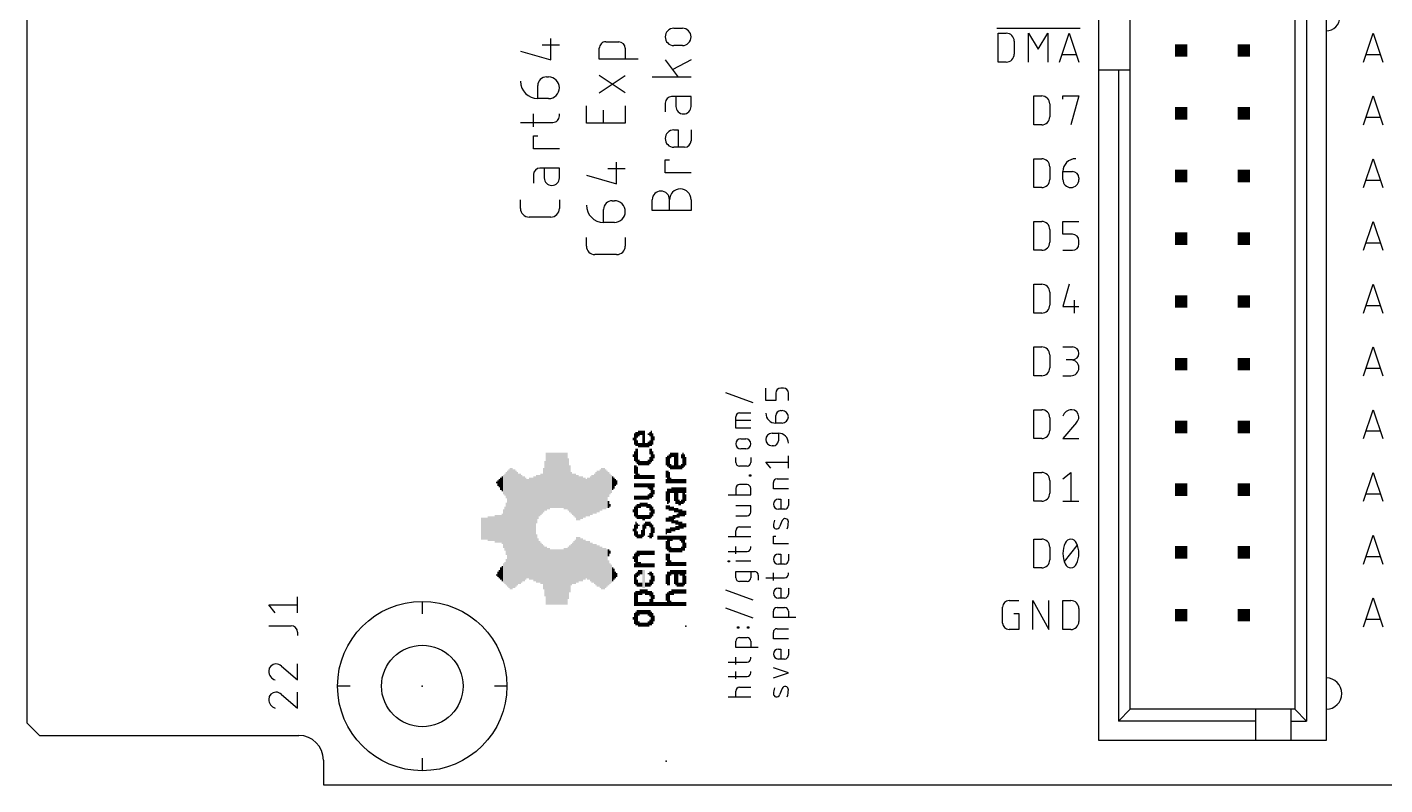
# Model space of a CAD drawing. Extents: x 0 to 97.8, y 0 to 94.6.
# Drawn here: x 0 to 55, y 0 to 30.7 of the extents above; entities that cross this region are included whole.
import ezdxf

# ---------------------------------------------------------------- set-up
doc = ezdxf.new("R2010")
doc.units = 0
for name, color, linetype in [('20', 30, 'CONTINUOUS'), ('21', 253, 'CONTINUOUS'), ('23', 7, 'CONTINUOUS'), ('25', 253, 'CONTINUOUS')]:
    doc.layers.add(name, color=color, linetype=linetype)

# ---------------------------------------------------------------- blocks, each defined once
blk = doc.blocks.new('RECT')
blk.add_solid([(-0.5, -0.5), (0.5, -0.5), (-0.5, 0.5), (0.5, 0.5)])

msp = doc.modelspace()

# ---------------------------------------------------------------- linework, layer by layer
at = {"layer": '20'}
for p, q in [((0, 2.5), (0, 59.5)), ((0, 2.5), (0.5, 2)), ((0.5, 2), (11, 2)), ((12, 1), (12, 0)), ((12, 0), (83, 0))]:
    msp.add_line(p, q, dxfattribs=at)
msp.add_circle((16, 4), 1.651, dxfattribs=at)
msp.add_arc((11, 1), 1, 0, 90, dxfattribs=at)
at = {"layer": '21'}
for p, q in [((52.6038, 60.21), (52.6038, 1.79)), ((51.81, 59.4163), (51.81, 2.5837)), ((51.3338, 58.94), (51.3338, 3.06)), ((43.3962, 28.9362), (43.3962, 33.0638)), ((44.6662, 28.9362), (44.6662, 33.0638)), ((26.186, 30.6322), (26.5359, 30.6322)), ((39.2717, 30.6324), (42.64, 30.6324)), ((39.3225, 29.2608), (39.3225, 30.4292)), ((39.3225, 30.4292), (39.647, 30.4292)), ((40.553, 29.2608), (40.553, 30.4292)), ((40.553, 30.4292), (40.9424, 29.7801)), ((40.9424, 29.7801), (41.3319, 30.4292)), ((41.3319, 30.4292), (41.3319, 29.2608)), ((41.8103, 29.2608), (42.1997, 30.4292)), ((42.1997, 30.4292), (42.5892, 29.2608)), ((54.1208, 29.2608), (54.5103, 30.4292)), ((54.5103, 30.4292), (54.8997, 29.2608)), ((19.9771, 29.6971), (21.2019, 29.3472)), ((20.852, 29.9596), (21.5519, 29.9596)), ((21.2019, 29.3472), (21.2019, 30.2221)), ((23.169, 29.3816), (23.169, 29.8191)), ((23.4315, 30.0816), (23.9564, 30.0816)), ((24.2189, 29.8191), (24.2189, 29.3816)), ((26.5359, 29.9323), (26.186, 29.9323)), ((39.9716, 30.1046), (39.9716, 29.5854)), ((24.7438, 29.3816), (23.169, 29.3816)), ((25.836, 29.3499), (26.361, 28.65)), ((26.8859, 29.3499), (26.1422, 28.9562)), ((39.647, 29.2608), (39.3225, 29.2608)), ((42.4918, 29.5529), (41.9076, 29.5529)), ((54.8024, 29.5529), (54.2182, 29.5529)), ((21.027, 28.6589), (21.1145, 28.6589)), ((24.2189, 28.0181), (23.169, 28.718)), ((23.169, 28.0181), (24.2189, 28.718)), ((26.8859, 28.65), (25.3111, 28.65)), ((43.3962, 1.79), (43.3962, 28.9362)), ((44.19, 28.9362), (43.3962, 28.9362)), ((44.6662, 28.9362), (44.19, 28.9362)), ((44.19, 28.9362), (44.19, 2.5837)), ((44.6662, 3.06), (44.6662, 28.9362)), ((20.677, 27.784), (20.677, 28.309)), ((21.1145, 27.784), (20.677, 27.784)), ((25.836, 27.5994), (25.836, 27.2494)), ((26.8859, 27.8619), (26.0985, 27.8619)), ((26.2735, 27.8619), (26.2735, 27.4682)), ((26.8859, 27.4682), (26.8859, 27.8619)), ((40.759, 26.7208), (40.759, 27.8892)), ((40.759, 27.8892), (41.0835, 27.8892)), ((41.4081, 27.5646), (41.4081, 27.0454)), ((41.9401, 27.7594), (41.9401, 27.8892)), ((41.9401, 27.8892), (42.5892, 27.8892)), ((42.5892, 27.8892), (42.2646, 26.7208)), ((54.1208, 26.7208), (54.5103, 27.8892)), ((54.5103, 27.8892), (54.8997, 26.7208)), ((20.502, 26.6424), (20.502, 27.1674)), ((21.5519, 27.0799), (21.5519, 27.1674)), ((22.6441, 26.7879), (22.6441, 27.4878)), ((23.344, 26.7879), (23.344, 27.3129)), ((24.2189, 27.4878), (24.2189, 26.7879)), ((54.8024, 27.0129), (54.2182, 27.0129)), ((19.9771, 26.8174), (21.2894, 26.8174)), ((24.2189, 26.7879), (22.6441, 26.7879)), ((26.186, 26.516), (26.361, 26.516)), ((26.361, 26.516), (26.361, 25.8161)), ((26.8859, 26.516), (26.8859, 26.0785)), ((41.0835, 26.7208), (40.759, 26.7208)), ((20.502, 25.7455), (20.502, 26.2704)), ((20.502, 26.2704), (20.677, 26.2704)), ((21.5519, 25.7455), (20.502, 25.7455)), ((25.836, 24.7842), (25.836, 25.3091)), ((25.836, 25.3091), (26.011, 25.3091)), ((26.6234, 25.8161), (26.186, 25.8161)), ((40.759, 24.1808), (40.759, 25.3492)), ((40.759, 25.3492), (41.0835, 25.3492)), ((54.1208, 24.1808), (54.5103, 25.3492)), ((54.5103, 25.3492), (54.8997, 24.1808)), ((21.5519, 24.9674), (20.7645, 24.9674)), ((20.9395, 24.9674), (20.9395, 24.5737)), ((21.5519, 24.5737), (21.5519, 24.9674)), ((23.519, 24.9479), (24.2189, 24.9479)), ((23.8689, 24.3355), (23.8689, 25.2103)), ((26.8859, 24.7842), (25.836, 24.7842)), ((41.4081, 25.0246), (41.4081, 24.5054)), ((41.9401, 24.8299), (42.3296, 24.8299)), ((41.9401, 24.5054), (41.9401, 24.8299)), ((20.502, 24.705), (20.502, 24.355)), ((22.6441, 24.6854), (23.8689, 24.3355)), ((42.5892, 24.5703), (42.5892, 24.5054)), ((54.8024, 24.4729), (54.2182, 24.4729)), ((19.9771, 23.3357), (19.9771, 23.6856)), ((21.5519, 23.6856), (21.5519, 23.3357)), ((23.694, 23.6472), (23.7815, 23.6472)), ((25.3111, 23.2529), (25.3111, 23.6904)), ((26.011, 23.2529), (26.011, 23.6904)), ((26.8859, 23.6904), (26.8859, 23.2529)), ((41.0835, 24.1808), (40.759, 24.1808)), ((23.344, 22.7723), (23.344, 23.2973)), ((26.8859, 23.2529), (25.3111, 23.2529)), ((21.2019, 22.9857), (20.3271, 22.9857)), ((23.7815, 22.7723), (23.344, 22.7723)), ((40.759, 21.6408), (40.759, 22.8092)), ((40.759, 22.8092), (41.0835, 22.8092)), ((41.9401, 22.2899), (41.9401, 22.8092)), ((41.9401, 22.8092), (42.5892, 22.8092)), ((54.1208, 21.6408), (54.5103, 22.8092)), ((54.5103, 22.8092), (54.8997, 21.6408)), ((22.6441, 21.8149), (22.6441, 22.1649)), ((24.2189, 22.1649), (24.2189, 21.8149)), ((41.4081, 22.4846), (41.4081, 21.9654)), ((42.3296, 22.2899), (41.9401, 22.2899)), ((42.5892, 21.9004), (42.5892, 22.0303)), ((23.8689, 21.465), (22.9941, 21.465)), ((41.0835, 21.6408), (40.759, 21.6408)), ((41.9401, 21.6408), (42.3296, 21.6408)), ((54.8024, 21.9329), (54.2182, 21.9329)), ((40.759, 19.1008), (40.759, 20.2692)), ((40.759, 20.2692), (41.0835, 20.2692)), ((41.4081, 19.9446), (41.4081, 19.4254)), ((42.1997, 20.2692), (41.9401, 19.3604)), ((54.1208, 19.1008), (54.5103, 20.2692)), ((54.5103, 20.2692), (54.8997, 19.1008)), ((41.9401, 19.3604), (42.5892, 19.3604)), ((42.3945, 19.6201), (42.3945, 19.1008)), ((54.8024, 19.3929), (54.2182, 19.3929)), ((41.0835, 19.1008), (40.759, 19.1008)), ((40.759, 16.5608), (40.759, 17.7292)), ((40.759, 17.7292), (41.0835, 17.7292)), ((41.9401, 17.7292), (42.3296, 17.7292)), ((54.1208, 16.5608), (54.5103, 17.7292)), ((54.5103, 17.7292), (54.8997, 16.5608)), ((41.4081, 17.4046), (41.4081, 16.8854)), ((42.3296, 17.2099), (42.0699, 17.2099)), ((41.0835, 16.5608), (40.759, 16.5608)), ((41.9401, 16.5608), (42.2646, 16.5608)), ((54.8024, 16.8529), (54.2182, 16.8529)), ((29.9117, 15.5575), (29.9117, 16.0655)), ((30.6229, 16.0655), (30.5213, 16.0655)), ((29.4037, 15.4609), (28.2861, 15.8673)), ((30.3181, 15.5575), (29.9117, 15.5575)), ((30.3181, 15.8623), (30.3181, 15.5575)), ((30.8261, 15.5575), (30.8261, 15.8623)), ((28.6925, 14.4449), (28.6925, 14.9021)), ((28.8449, 15.0545), (29.3021, 15.0545)), ((30.3181, 14.6431), (30.3181, 14.9479)), ((30.5213, 15.1511), (30.5721, 15.1511)), ((40.759, 14.0208), (40.759, 15.1892)), ((40.759, 15.1892), (41.0835, 15.1892)), ((41.4081, 14.8646), (41.4081, 14.3454)), ((54.1208, 14.0208), (54.5103, 15.1892)), ((54.5103, 15.1892), (54.8997, 14.0208)), ((29.3021, 14.7497), (28.6925, 14.7497)), ((29.3021, 14.4449), (28.6925, 14.4449)), ((30.5721, 14.6431), (30.3181, 14.6431)), ((42.4918, 14.6699), (41.9401, 14.0208)), ((54.8024, 14.3129), (54.2182, 14.3129)), ((28.8957, 14.0081), (29.0989, 14.0081)), ((30.1657, 14.2367), (30.4197, 14.2367)), ((30.4197, 14.2367), (30.4197, 13.9319)), ((41.0835, 14.0208), (40.759, 14.0208)), ((41.9401, 14.0208), (42.5892, 14.0208)), ((28.6925, 13.0542), (28.6925, 13.2574)), ((29.0989, 13.6017), (28.8957, 13.6017)), ((29.3021, 13.2574), (29.3021, 13.0542)), ((30.2165, 13.7287), (30.1657, 13.7287)), ((30.8261, 12.8143), (30.8261, 13.3223)), ((29.1497, 12.9018), (28.8449, 12.9018)), ((30.1149, 12.8143), (29.9117, 13.0683)), ((29.9117, 13.0683), (30.8261, 13.0683)), ((40.759, 11.4808), (40.759, 12.6492)), ((40.759, 12.6492), (41.0835, 12.6492)), ((41.9401, 12.3896), (42.2646, 12.6492)), ((42.2646, 12.6492), (42.2646, 11.4808)), ((54.1208, 11.4808), (54.5103, 12.6492)), ((54.5103, 12.6492), (54.8997, 11.4808)), ((29.1497, 12.1541), (28.8449, 12.1541)), ((29.2513, 12.4993), (29.2513, 12.5501)), ((29.2513, 12.5501), (29.3021, 12.5501)), ((29.3021, 12.4993), (29.2513, 12.4993)), ((29.3021, 12.5501), (29.3021, 12.4993)), ((30.2165, 11.9811), (30.2165, 12.2351)), ((30.3689, 12.3875), (30.8261, 12.3875)), ((41.4081, 12.3246), (41.4081, 11.8054)), ((28.3877, 11.7477), (29.3021, 11.7477)), ((28.6925, 12.0017), (28.6925, 11.7477)), ((29.3021, 11.7477), (29.3021, 12.0017)), ((30.8261, 11.9811), (30.2165, 11.9811)), ((30.4197, 11.5646), (30.5213, 11.5646)), ((30.5213, 11.5646), (30.5213, 11.1582)), ((30.8261, 11.5646), (30.8261, 11.3106)), ((54.8024, 11.7729), (54.2182, 11.7729)), ((29.3021, 11.2953), (28.6925, 11.2953)), ((29.3021, 11.0413), (29.3021, 11.2953)), ((30.6737, 11.1582), (30.4197, 11.1582)), ((41.0835, 11.4808), (40.759, 11.4808)), ((41.9401, 11.4808), (42.5892, 11.4808)), ((28.6925, 10.8889), (29.1497, 10.8889)), ((30.5721, 10.6959), (30.4705, 10.4419)), ((29.3021, 10.0355), (28.3877, 10.0355)), ((28.6925, 10.0355), (28.6925, 10.2895)), ((28.8449, 10.4419), (29.3021, 10.4419)), ((30.2165, 9.7621), (30.2165, 10.0669)), ((30.2165, 10.0669), (30.3181, 10.0669)), ((40.759, 8.782), (40.759, 9.9505)), ((40.759, 9.9505), (41.0835, 9.9505)), ((54.1208, 8.9408), (54.5103, 10.1092)), ((54.5103, 10.1092), (54.8997, 8.9408)), ((28.3877, 9.4481), (29.1497, 9.4481)), ((28.6925, 9.3465), (28.6925, 9.6513)), ((29.3021, 9.6005), (29.3021, 9.6513)), ((30.8261, 9.7621), (30.2165, 9.7621)), ((41.4081, 9.6259), (41.4081, 9.1066)), ((42.005, 9.0417), (42.5243, 9.6908)), ((28.3877, 9.0246), (28.3877, 9.0754)), ((28.3877, 9.0754), (28.4385, 9.0754)), ((28.4385, 9.0246), (28.3877, 9.0246)), ((28.4385, 9.0754), (28.4385, 9.0246)), ((29.3021, 9.05), (28.6925, 9.05)), ((30.4197, 9.3396), (30.5213, 9.3396)), ((30.6737, 8.9332), (30.4197, 8.9332)), ((30.5213, 9.3396), (30.5213, 8.9332)), ((30.8261, 9.3396), (30.8261, 9.0855)), ((54.8024, 9.2329), (54.2182, 9.2329)), ((28.6925, 8.3843), (28.6925, 8.6383)), ((28.6925, 8.6383), (29.4545, 8.6383)), ((29.3021, 8.6383), (29.3021, 8.3843)), ((29.6069, 8.4859), (29.6069, 8.2827)), ((29.9117, 8.3762), (30.6737, 8.3762)), ((30.2165, 8.2746), (30.2165, 8.5794)), ((30.8261, 8.5286), (30.8261, 8.5794)), ((41.0835, 8.782), (40.759, 8.782)), ((29.4037, 7.4752), (28.2861, 7.8816)), ((29.1497, 8.2319), (28.8449, 8.2319)), ((30.4197, 7.968), (30.5213, 7.968)), ((30.5213, 7.968), (30.5213, 7.5616)), ((30.8261, 7.968), (30.8261, 7.714)), ((16, 7.429), (16, 6.921)), ((29.4037, 6.7437), (28.2861, 7.1501)), ((30.3689, 7.1808), (30.6737, 7.1808)), ((30.6737, 7.5616), (30.4197, 7.5616)), ((39.5017, 6.5492), (39.5017, 7.1983)), ((39.7613, 7.458), (40.1508, 7.458)), ((40.7209, 6.2896), (40.7209, 7.458)), ((40.7209, 7.458), (41.37, 6.2896)), ((41.37, 6.2896), (41.37, 7.458)), ((41.9401, 6.2896), (41.9401, 7.458)), ((41.9401, 7.458), (42.2646, 7.458)), ((54.1208, 6.4008), (54.5103, 7.5692)), ((54.5103, 7.5692), (54.8997, 6.4008)), ((30.2165, 6.7744), (30.2165, 7.0284)), ((31.1309, 6.7744), (30.2165, 6.7744)), ((30.8261, 7.0284), (30.8261, 6.7744)), ((39.9561, 6.9387), (40.1508, 6.9387)), ((40.1508, 6.9387), (40.1508, 6.2896)), ((42.5892, 7.1334), (42.5892, 6.6141)), ((54.8024, 6.6929), (54.2182, 6.6929)), ((28.7687, 6.3424), (28.7687, 6.3932)), ((28.7687, 6.3932), (28.8195, 6.3932)), ((28.8195, 6.3424), (28.7687, 6.3424)), ((28.8195, 6.3932), (28.8195, 6.3424)), ((29.1751, 6.3424), (29.1751, 6.3932)), ((29.1751, 6.3932), (29.2259, 6.3932)), ((29.2259, 6.3424), (29.1751, 6.3424)), ((29.2259, 6.3932), (29.2259, 6.3424)), ((30.2165, 5.9156), (30.2165, 6.1696)), ((30.3689, 6.322), (30.8261, 6.322)), ((40.1508, 6.2896), (39.7613, 6.2896)), ((42.2646, 6.2896), (41.9401, 6.2896)), ((28.6925, 5.5603), (28.6925, 5.8143)), ((29.6069, 5.5603), (28.6925, 5.5603)), ((28.8449, 5.9667), (29.1497, 5.9667)), ((29.3021, 5.8143), (29.3021, 5.5603)), ((30.8261, 5.9156), (30.2165, 5.9156)), ((30.4197, 5.4991), (30.5213, 5.4991)), ((30.5213, 5.4991), (30.5213, 5.0927)), ((30.8261, 5.4991), (30.8261, 5.2451)), ((28.3877, 4.9675), (29.1497, 4.9675)), ((28.6925, 4.8659), (28.6925, 5.1707)), ((29.3021, 5.1199), (29.3021, 5.1707)), ((30.6737, 5.0927), (30.4197, 5.0927)), ((10.3001, 4.7987), (10.9492, 4.2469)), ((10.9492, 4.2469), (10.9492, 4.8961)), ((28.6925, 4.2868), (28.6925, 4.5916)), ((29.3021, 4.5408), (29.3021, 4.5916)), ((30.8261, 4.5339), (30.2165, 4.7371)), ((30.2165, 4.3307), (30.8261, 4.5339)), ((13.079, 4), (12.571, 4)), ((19.429, 4), (18.921, 4)), ((28.3877, 4.3884), (29.1497, 4.3884)), ((28.8449, 3.9497), (29.3021, 3.9497)), ((30.5721, 3.8989), (30.4705, 3.6449)), ((10.3001, 3.6557), (10.9492, 3.1039)), ((10.9492, 3.1039), (10.9492, 3.7531)), ((29.3021, 3.5433), (28.3877, 3.5433)), ((28.6925, 3.5433), (28.6925, 3.7973)), ((44.6662, 3.06), (44.19, 2.5837)), ((49.7463, 3.06), (44.6662, 3.06)), ((51.175, 3.06), (49.7463, 3.06)), ((49.7463, 3.06), (49.7463, 2.5837)), ((51.3338, 3.06), (51.175, 3.06)), ((51.175, 3.06), (51.175, 2.5837)), ((51.3338, 3.06), (51.81, 2.5837)), ((49.7463, 2.5837), (44.19, 2.5837)), ((49.7463, 2.5837), (49.7463, 1.79)), ((51.175, 2.5837), (51.175, 1.79)), ((51.175, 2.5837), (51.81, 2.5837)), ((49.7463, 1.79), (43.3962, 1.79)), ((51.175, 1.79), (49.7463, 1.79)), ((52.6038, 1.79), (51.175, 1.79)), ((16, 1.079), (16, 0.571))]:
    msp.add_line(p, q, dxfattribs=at)
msp.add_circle((16, 4), 3.429, dxfattribs=at)
for centre, radius, start, end in [((52.6038, 31.0794), 0.5556, 270, 90), ((26.186, 30.2822), 0.35, 90, 270), ((26.5359, 30.2822), 0.35, 270, 90), ((39.647, 30.1046), 0.3246, 0, 90), ((23.4315, 29.8191), 0.2625, 89.9993, 180), ((23.9564, 29.8191), 0.2625, 0, 90), ((39.647, 29.5854), 0.3246, 269.9994, 0), ((21.027, 28.309), 0.35, 90, 180), ((21.1145, 28.2215), 0.4374, 270, 90), ((20.677, 28.484), 0.6999, 180.0003, 270), ((26.0985, 27.5994), 0.2625, 90, 179.9993), ((41.0835, 27.5646), 0.3246, 0, 90), ((21.2894, 27.0799), 0.2625, 270, 0.0007), ((26.5797, 27.4682), 0.3062, 180, 0), ((41.0836, 27.0454), 0.3246, 269.9994, 0), ((26.186, 26.166), 0.35, 90, 270), ((26.6234, 26.0785), 0.2625, 270.0007, 0), ((41.0835, 25.0246), 0.3246, 0, 90), ((42.4594, 24.8299), 0.5193, 90.0003, 180), ((20.7645, 24.705), 0.2625, 90, 179.9993), ((42.3296, 24.5703), 0.2596, 0, 90), ((21.2457, 24.5737), 0.3062, 180, 0), ((41.0836, 24.5054), 0.3246, 269.9994, 0), ((42.2646, 24.5054), 0.3246, 180, 0), ((23.694, 23.2973), 0.35, 90, 180), ((23.7815, 23.2098), 0.4374, 270, 90), ((25.6611, 23.6904), 0.35, 0, 180), ((26.4485, 23.6904), 0.4374, 0, 180), ((20.3271, 23.3357), 0.35, 180.0005, 270), ((21.2019, 23.3357), 0.35, 270.0005, 360), ((23.344, 23.4722), 0.6999, 180.0003, 270), ((41.0835, 22.4846), 0.3246, 0, 90), ((42.3296, 22.0303), 0.2596, 0, 90), ((22.9941, 21.8149), 0.35, 180.0005, 270), ((23.8689, 21.8149), 0.35, 270.0005, 360), ((41.0836, 21.9654), 0.3246, 269.9994, 0), ((42.3296, 21.9004), 0.2596, 270, 0), ((41.0835, 19.9446), 0.3246, 0, 90), ((41.0836, 19.4254), 0.3246, 269.9994, 0), ((41.0835, 17.4046), 0.3246, 0, 90), ((42.3296, 17.4696), 0.2596, 270, 90), ((42.2646, 16.8854), 0.3246, 270, 90), ((41.0836, 16.8854), 0.3246, 269.9994, 0), ((30.5213, 15.8623), 0.2032, 90, 180), ((30.6229, 15.8623), 0.2032, 0, 90), ((28.8449, 14.9021), 0.1524, 90, 180), ((30.3181, 15.0495), 0.4064, 180, 270), ((30.5213, 14.9479), 0.2032, 90, 180), ((30.5721, 14.8971), 0.254, 270, 90), ((41.0835, 14.8646), 0.3246, 0, 90), ((42.2971, 14.8139), 0.3753, 90.0001, 162.0549), ((42.2971, 14.8971), 0.2921, 0, 90), ((42.2754, 14.8971), 0.3138, 313.604, 359.9996), ((41.0836, 14.3454), 0.3246, 269.9994, 0), ((28.8957, 13.8049), 0.2032, 90, 270), ((29.0989, 13.8049), 0.2032, 270, 90), ((30.1657, 13.9827), 0.254, 90, 270), ((30.2165, 13.9319), 0.2032, 270, 0), ((30.4197, 13.8303), 0.4064, 0, 90), ((28.8449, 13.0542), 0.1524, 180, 270), ((29.1497, 13.0542), 0.1524, 270, 0), ((41.0835, 12.3246), 0.3246, 0, 90), ((28.8449, 12.0017), 0.1524, 90, 180), ((29.1497, 12.0017), 0.1524, 0, 90), ((30.3689, 12.2351), 0.1524, 90, 180), ((30.4197, 11.3614), 0.2032, 90, 270), ((41.0836, 11.8054), 0.3246, 269.9994, 0), ((29.1497, 11.0413), 0.1524, 270, 0), ((30.6737, 11.3106), 0.1524, 270, 0), ((30.7933, 10.4845), 0.5769, 155.7608, 179.1816), ((30.3482, 10.4908), 0.1317, 179.1816, 338.1985), ((30.6944, 10.647), 0.1317, 359.1816, 158.1985), ((29.9647, 10.6574), 0.8615, 340.2087, 359.1816), ((28.8449, 10.2895), 0.1524, 90, 180), ((41.0835, 9.6259), 0.3246, 0, 90), ((42.2646, 9.7103), 0.2402, 90, 161.0751), ((42.2646, 9.7103), 0.2402, 18.9248, 90.0002), ((29.1497, 9.6005), 0.1524, 270, 0), ((42.9029, 9.3663), 0.9628, 154.0109, 180.0001), ((42.903, 9.3663), 0.9629, 180, 205.9888), ((41.6263, 9.3663), 0.9629, 334.0112, 360), ((41.6264, 9.3663), 0.9629, 359.9999, 25.9891), ((30.4197, 9.1364), 0.2032, 90, 270), ((30.6737, 9.0855), 0.1524, 270, 0), ((41.0836, 9.1066), 0.3246, 269.9994, 0), ((42.2646, 9.0222), 0.2402, 198.9254, 269.9998), ((42.2646, 9.0222), 0.2402, 270, 341.0747), ((28.8449, 8.3843), 0.1524, 180, 270), ((29.1497, 8.3843), 0.1524, 270, 0), ((29.4545, 8.4859), 0.1524, 0, 90), ((30.6737, 8.5286), 0.1524, 270, 0), ((30.4197, 7.7648), 0.2032, 90, 270), ((30.6737, 7.714), 0.1524, 270, 0), ((30.3689, 7.0284), 0.1524, 90, 180), ((30.6737, 7.0284), 0.1524, 0, 90), ((39.7613, 7.1983), 0.2596, 90.0007, 180), ((42.2646, 7.1334), 0.3246, 0, 90), ((42.2646, 6.6141), 0.3246, 269.9994, 0), ((30.3689, 6.1696), 0.1524, 90, 180), ((39.7613, 6.5492), 0.2596, 180, 270), ((28.8449, 5.8143), 0.1524, 90, 180), ((29.1497, 5.8143), 0.1524, 0, 90), ((30.4197, 5.2959), 0.2032, 90, 270), ((29.1497, 5.1199), 0.1524, 270, 0), ((30.6737, 5.2451), 0.1524, 270, 0), ((10.0729, 4.604), 0.2921, 90, 180), ((10.1561, 4.604), 0.3753, 180.0001, 252.0554), ((10.0729, 4.5823), 0.3137, 43.6034, 90.0002), ((29.1497, 4.5408), 0.1524, 270, 0), ((28.8449, 3.7973), 0.1524, 90, 180), ((30.7933, 3.6875), 0.5769, 155.7608, 179.1816), ((30.6944, 3.85), 0.1317, 359.1816, 158.1985), ((52.6038, 3.695), 0.635, 270, 90), ((10.0729, 3.461), 0.2921, 90, 180), ((10.1561, 3.461), 0.3753, 180.0001, 252.0554), ((10.0729, 3.4393), 0.3137, 43.6034, 90.0002), ((30.3482, 3.6938), 0.1317, 179.1816, 338.1985), ((29.9647, 3.8604), 0.8615, 340.2087, 359.1816)]:
    msp.add_arc(centre, radius, start, end, dxfattribs=at)
at = {"layer": '23'}
for p in [(26.67, 6.4294), (16, 4), (25.8763, 0.9525)]:
    msp.add_point(p, dxfattribs=at)
at = {"layer": '25'}
for p, q in [((10.0404, 6.9676), (9.7808, 7.2922)), ((9.7808, 7.2922), (10.9492, 7.2922)), ((10.9492, 6.9676), (10.9492, 7.6167)), ((9.7808, 6.4403), (10.6896, 6.4403)), ((10.9492, 6.1806), (10.9492, 6.0508))]:
    msp.add_line(p, q, dxfattribs=at)
msp.add_arc((10.6896, 6.1806), 0.2596, 0, 90, dxfattribs=at)

# ---------------------------------------------------------------- block references
at = {"layer": '21'}
for p, xscale, yscale, rotation in [((46.73, 29.73), 0.508, 0.508, 270), ((49.27, 29.73), 0.508, 0.508, 270), ((46.73, 27.19), 0.508, 0.508, 270), ((49.27, 27.19), 0.508, 0.508, 270), ((46.73, 24.65), 0.508, 0.508, 270), ((49.27, 24.65), 0.508, 0.508, 270), ((46.73, 22.11), 0.508, 0.508, 270), ((49.27, 22.11), 0.508, 0.508, 270), ((46.73, 19.57), 0.508, 0.508, 270), ((49.27, 19.57), 0.508, 0.508, 270), ((46.73, 17.03), 0.508, 0.508, 270), ((49.27, 17.03), 0.508, 0.508, 270), ((24.7701, 14.2246), 0.2235, 0.0559, 90), ((24.826, 14.2526), 0.1676, 0.0559, 90), ((24.8818, 14.2526), 0.1676, 0.0559, 90), ((24.9377, 14.0011), 0.6706, 0.0559, 90), ((24.9936, 14.0011), 0.6706, 0.0559, 90), ((25.273, 14.0291), 0.6147, 0.0559, 90), ((46.73, 14.49), 0.508, 0.508, 270), ((49.27, 14.49), 0.508, 0.508, 270), ((24.5466, 14.0011), 0.1118, 0.0559, 90), ((24.6024, 14.0011), 0.447, 0.0559, 90), ((24.6583, 14.0011), 0.5588, 0.0559, 90), ((24.7142, 14.1688), 0.2235, 0.0559, 90), ((24.7142, 13.8335), 0.2235, 0.0559, 90), ((24.7701, 13.7497), 0.1676, 0.0559, 90), ((24.826, 13.7497), 0.1676, 0.0559, 90), ((24.8818, 13.7497), 0.1676, 0.0559, 90), ((25.0495, 13.7497), 0.1676, 0.0559, 90), ((25.1054, 13.7497), 0.1676, 0.0559, 90), ((25.1612, 14.1967), 0.0559, 0.0559, 90), ((25.1612, 13.7776), 0.2235, 0.0559, 90), ((25.2171, 14.1967), 0.1676, 0.0559, 90), ((25.2171, 13.8335), 0.2235, 0.0559, 90), ((25.3289, 14.0011), 0.447, 0.0559, 90), ((25.3848, 14.0291), 0.1676, 0.0559, 90), ((21.0261, 12.2688), 2.347, 0.0559, 90), ((21.082, 12.2968), 2.2911, 0.0559, 90), ((21.1379, 12.2968), 2.2911, 0.0559, 90), ((21.1938, 12.3247), 2.2352, 0.0559, 90), ((21.2496, 12.3247), 2.2352, 0.0559, 90), ((21.3055, 12.3247), 2.2352, 0.0559, 90), ((21.3614, 12.3247), 2.2352, 0.0559, 90), ((21.4173, 12.3247), 2.2352, 0.0559, 90), ((21.4732, 12.3247), 2.2352, 0.0559, 90), ((21.529, 12.3247), 2.2352, 0.0559, 90), ((21.5849, 12.3247), 2.2352, 0.0559, 90), ((21.6408, 12.3247), 2.2352, 0.0559, 90), ((21.6967, 12.3247), 2.2352, 0.0559, 90), ((21.7526, 12.2968), 2.2911, 0.0559, 90), ((21.8084, 12.2968), 2.2911, 0.0559, 90), ((21.8643, 12.2968), 2.2911, 0.0559, 90), ((21.9202, 12.1571), 2.1234, 0.0559, 90), ((24.5466, 13.3306), 0.1118, 0.0559, 90), ((24.6024, 13.3026), 0.3912, 0.0559, 90), ((24.6583, 13.3306), 0.5588, 0.0559, 90), ((24.7142, 13.3026), 0.6147, 0.0559, 90), ((25.2171, 13.4982), 0.2235, 0.0559, 90), ((25.2171, 13.135), 0.2794, 0.0559, 90), ((25.273, 13.3306), 0.5588, 0.0559, 90), ((25.3289, 13.3026), 0.3912, 0.0559, 90), ((25.3848, 13.3026), 0.1676, 0.0559, 90), ((25.8877, 13.107), 0.3353, 0.0559, 90), ((25.9436, 13.107), 0.447, 0.0559, 90), ((25.9994, 13.107), 0.5588, 0.0559, 90), ((26.0553, 13.3306), 0.2235, 0.0559, 90), ((26.1112, 13.3585), 0.1676, 0.0559, 90), ((26.1671, 13.3585), 0.1676, 0.0559, 90), ((26.223, 13.107), 0.6706, 0.0559, 90), ((26.2788, 13.107), 0.6706, 0.0559, 90), ((26.3347, 13.107), 0.6706, 0.0559, 90), ((26.5024, 13.3026), 0.1676, 0.0559, 90), ((26.5582, 13.135), 0.6147, 0.0559, 90), ((26.6141, 13.135), 0.5029, 0.0559, 90), ((26.67, 13.107), 0.3353, 0.0559, 90), ((19.4056, 12.1291), 1.0617, 0.0559, 90), ((19.4615, 10.3689), 4.6939, 0.0559, 90), ((19.5174, 10.3689), 4.8057, 0.0559, 90), ((19.5732, 10.3689), 4.9174, 0.0559, 90), ((19.6291, 10.3689), 4.9174, 0.0559, 90), ((19.685, 10.3689), 4.8057, 0.0559, 90), ((19.7409, 10.3689), 4.8057, 0.0559, 90), ((19.7968, 10.3689), 4.6939, 0.0559, 90), ((19.8526, 10.3689), 4.5822, 0.0559, 90), ((20.9144, 11.9336), 1.7882, 0.0559, 90), ((20.9702, 12.1012), 2.0117, 0.0559, 90), ((21.9761, 11.9894), 1.8999, 0.0559, 90), ((22.032, 11.8218), 1.6764, 0.0559, 90), ((23.0378, 11.8218), 1.6764, 0.0559, 90), ((23.0937, 11.8777), 1.6764, 0.0559, 90), ((23.1496, 11.8777), 1.6764, 0.0559, 90), ((23.2054, 11.9336), 1.6764, 0.0559, 90), ((23.2613, 11.9615), 1.7323, 0.0559, 90), ((23.3172, 11.9894), 1.6764, 0.0559, 90), ((23.3731, 11.9894), 1.6764, 0.0559, 90), ((23.429, 11.9615), 1.6205, 0.0559, 90), ((23.4848, 11.9615), 1.5088, 0.0559, 90), ((23.5407, 12.1571), 1.0058, 0.0559, 90), ((24.6024, 12.7718), 0.3353, 0.0559, 90), ((24.6583, 12.66), 0.5588, 0.0559, 90), ((24.7142, 12.6321), 0.5029, 0.0559, 90), ((24.7701, 13.0512), 0.2235, 0.0559, 90), ((24.826, 13.0232), 0.1676, 0.0559, 90), ((24.8818, 13.0232), 0.1676, 0.0559, 90), ((24.9377, 13.0232), 0.1676, 0.0559, 90), ((24.9936, 13.0232), 0.1676, 0.0559, 90), ((25.0495, 13.0232), 0.1676, 0.0559, 90), ((25.1054, 13.0232), 0.1676, 0.0559, 90), ((25.1612, 13.0512), 0.2235, 0.0559, 90), ((25.8877, 12.5762), 0.2794, 0.0559, 90), ((25.9436, 12.4644), 0.5029, 0.0559, 90), ((25.9994, 12.4365), 0.447, 0.0559, 90), ((26.0553, 12.8835), 0.2235, 0.0559, 90), ((26.1112, 12.8556), 0.1676, 0.0559, 90), ((26.1671, 12.8556), 0.1676, 0.0559, 90), ((26.3906, 12.8556), 0.1676, 0.0559, 90), ((26.4465, 12.8556), 0.1676, 0.0559, 90), ((26.5024, 12.8835), 0.2235, 0.0559, 90), ((19.0144, 12.2409), 0.0559, 0.0559, 90), ((19.0703, 12.213), 0.2235, 0.0559, 90), ((19.1262, 12.213), 0.3353, 0.0559, 90), ((19.1821, 12.185), 0.5029, 0.0559, 90), ((19.238, 12.185), 0.6147, 0.0559, 90), ((19.2938, 12.1571), 0.7823, 0.0559, 90), ((19.3497, 12.1571), 0.8941, 0.0559, 90), ((19.9085, 10.3689), 4.4704, 0.0559, 90), ((19.9644, 10.3689), 4.4704, 0.0559, 90), ((20.0203, 10.3689), 4.3586, 0.0559, 90), ((20.0762, 10.3689), 4.2469, 0.0559, 90), ((20.132, 10.3689), 4.2469, 0.0559, 90), ((20.1879, 10.3689), 4.1351, 0.0559, 90), ((20.2438, 10.3689), 4.0234, 0.0559, 90), ((20.2997, 10.3689), 4.0234, 0.0559, 90), ((20.3556, 10.3689), 4.1351, 0.0559, 90), ((20.4114, 10.3689), 4.1351, 0.0559, 90), ((20.4673, 10.3689), 4.1351, 0.0559, 90), ((20.5232, 10.3689), 4.2469, 0.0559, 90), ((20.5791, 10.3689), 4.2469, 0.0559, 90), ((20.635, 11.5703), 1.9558, 0.0559, 90), ((20.6908, 11.6542), 1.7882, 0.0559, 90), ((20.7467, 11.71), 1.6764, 0.0559, 90), ((20.8026, 11.7659), 1.6764, 0.0559, 90), ((20.8585, 11.7939), 1.6205, 0.0559, 90), ((22.0878, 11.7659), 1.6764, 0.0559, 90), ((22.1437, 11.738), 1.7323, 0.0559, 90), ((22.1996, 11.71), 1.7882, 0.0559, 90), ((22.2555, 11.6262), 1.844, 0.0559, 90), ((22.3114, 11.6262), 1.844, 0.0559, 90), ((22.3672, 11.5983), 1.7882, 0.0559, 90), ((22.4231, 11.6262), 1.7323, 0.0559, 90), ((22.479, 11.6262), 1.7323, 0.0559, 90), ((22.5349, 11.6262), 1.6205, 0.0559, 90), ((22.5908, 11.6262), 1.6205, 0.0559, 90), ((22.6466, 11.6262), 1.5088, 0.0559, 90), ((22.7025, 11.6542), 1.5646, 0.0559, 90), ((22.7584, 11.6542), 1.5646, 0.0559, 90), ((22.8143, 11.71), 1.5646, 0.0559, 90), ((22.8702, 11.738), 1.6205, 0.0559, 90), ((22.926, 11.7659), 1.5646, 0.0559, 90), ((22.9819, 11.7939), 1.6205, 0.0559, 90), ((23.5966, 12.185), 0.8382, 0.0559, 90), ((23.6525, 12.185), 0.7264, 0.0559, 90), ((23.7084, 12.213), 0.5588, 0.0559, 90), ((23.7642, 12.213), 0.447, 0.0559, 90), ((23.8201, 12.2409), 0.2794, 0.0559, 90), ((23.876, 12.2409), 0.1676, 0.0559, 90), ((24.6024, 12.4644), 0.1676, 0.0559, 90), ((24.6024, 12.1291), 0.1676, 0.0559, 90), ((24.6583, 12.1291), 0.1676, 0.0559, 90), ((24.7142, 12.1291), 0.1676, 0.0559, 90), ((24.7701, 12.4924), 0.2235, 0.0559, 90), ((24.7701, 12.1291), 0.1676, 0.0559, 90), ((24.826, 12.4644), 0.1676, 0.0559, 90), ((24.826, 12.1291), 0.1676, 0.0559, 90), ((24.8818, 12.4644), 0.1676, 0.0559, 90), ((24.8818, 12.1291), 0.1676, 0.0559, 90), ((24.9377, 12.4644), 0.1676, 0.0559, 90), ((24.9377, 12.1291), 0.1676, 0.0559, 90), ((24.9936, 12.4644), 0.1676, 0.0559, 90), ((24.9936, 12.1291), 0.1676, 0.0559, 90), ((25.0495, 12.4644), 0.1676, 0.0559, 90), ((25.0495, 12.1291), 0.1676, 0.0559, 90), ((25.1054, 12.4644), 0.1676, 0.0559, 90), ((25.1054, 12.1291), 0.1676, 0.0559, 90), ((25.1612, 12.4644), 0.1676, 0.0559, 90), ((25.1612, 12.1012), 0.2235, 0.0559, 90), ((25.2171, 12.4644), 0.1676, 0.0559, 90), ((25.2171, 12.0733), 0.2794, 0.0559, 90), ((25.273, 12.4644), 0.1676, 0.0559, 90), ((25.273, 11.9056), 0.6147, 0.0559, 90), ((25.3289, 12.4644), 0.1676, 0.0559, 90), ((25.3289, 11.9336), 0.5588, 0.0559, 90), ((25.3848, 12.4644), 0.1676, 0.0559, 90), ((25.3848, 12.1291), 0.1676, 0.0559, 90), ((25.8877, 12.2968), 0.1676, 0.0559, 90), ((26.0553, 12.3247), 0.2235, 0.0559, 90), ((26.1112, 12.2968), 0.1676, 0.0559, 90), ((26.1671, 12.2968), 0.1676, 0.0559, 90), ((26.223, 12.2968), 0.1676, 0.0559, 90), ((26.2788, 12.2968), 0.1676, 0.0559, 90), ((26.3347, 12.2968), 0.1676, 0.0559, 90), ((26.3906, 12.2968), 0.1676, 0.0559, 90), ((26.4465, 12.2968), 0.1676, 0.0559, 90), ((26.5024, 12.2968), 0.1676, 0.0559, 90), ((26.5582, 12.2968), 0.1676, 0.0559, 90), ((26.6141, 12.2968), 0.1676, 0.0559, 90), ((26.67, 12.2968), 0.1676, 0.0559, 90), ((46.73, 11.95), 0.508, 0.508, 270), ((49.27, 11.95), 0.508, 0.508, 270), ((24.6024, 11.6262), 0.1676, 0.0559, 90), ((24.6583, 11.6262), 0.1676, 0.0559, 90), ((24.7142, 11.6262), 0.1676, 0.0559, 90), ((24.7701, 11.6262), 0.1676, 0.0559, 90), ((24.826, 11.6262), 0.1676, 0.0559, 90), ((24.8818, 11.6262), 0.1676, 0.0559, 90), ((24.9377, 11.6262), 0.1676, 0.0559, 90), ((24.9936, 11.6262), 0.1676, 0.0559, 90), ((25.0495, 11.6262), 0.1676, 0.0559, 90), ((25.1054, 11.6262), 0.1676, 0.0559, 90), ((25.1612, 11.6542), 0.2235, 0.0559, 90), ((25.2171, 11.71), 0.2235, 0.0559, 90), ((25.3848, 11.8497), 0.1676, 0.0559, 90), ((25.8877, 11.6821), 0.3912, 0.0559, 90), ((25.9436, 11.6821), 0.6147, 0.0559, 90), ((25.9994, 11.71), 0.5588, 0.0559, 90), ((26.0553, 11.9056), 0.1676, 0.0559, 90), ((26.1112, 11.9336), 0.2235, 0.0559, 90), ((26.1671, 11.9336), 0.2235, 0.0559, 90), ((26.223, 11.7659), 0.5588, 0.0559, 90), ((26.2788, 11.71), 0.6706, 0.0559, 90), ((26.3347, 11.71), 0.6706, 0.0559, 90), ((26.3906, 11.9336), 0.2235, 0.0559, 90), ((26.4465, 11.9336), 0.2235, 0.0559, 90), ((26.5024, 11.9336), 0.2235, 0.0559, 90), ((26.5582, 11.71), 0.6706, 0.0559, 90), ((26.6141, 11.738), 0.6147, 0.0559, 90), ((26.67, 11.9336), 0.2235, 0.0559, 90), ((26.67, 11.6262), 0.2794, 0.0559, 90), ((19.2938, 10.3689), 1.5646, 0.0559, 90), ((19.3497, 10.3689), 1.7882, 0.0559, 90), ((19.4056, 10.3689), 2.1234, 0.0559, 90), ((23.5407, 11.3468), 0.2794, 0.0559, 90), ((23.5966, 11.3189), 0.1118, 0.0559, 90), ((24.5466, 11.0954), 0.1118, 0.0559, 90), ((24.6024, 11.0674), 0.3912, 0.0559, 90), ((24.6583, 11.0674), 0.5029, 0.0559, 90), ((24.7142, 11.0674), 0.6147, 0.0559, 90), ((24.7701, 11.2909), 0.1676, 0.0559, 90), ((24.826, 11.3189), 0.2235, 0.0559, 90), ((24.8818, 11.3468), 0.1676, 0.0559, 90), ((24.9377, 11.3468), 0.1676, 0.0559, 90), ((24.9936, 11.3468), 0.1676, 0.0559, 90), ((25.0495, 11.3468), 0.1676, 0.0559, 90), ((25.1054, 11.3189), 0.2235, 0.0559, 90), ((25.1612, 11.2909), 0.1676, 0.0559, 90), ((25.2171, 11.2351), 0.2794, 0.0559, 90), ((25.2171, 10.8998), 0.2794, 0.0559, 90), ((25.273, 11.0674), 0.5029, 0.0559, 90), ((25.3289, 11.0674), 0.3912, 0.0559, 90), ((25.3848, 11.0674), 0.1676, 0.0559, 90), ((25.8877, 11.2351), 0.1676, 0.0559, 90), ((25.9436, 11.2351), 0.1676, 0.0559, 90), ((25.9994, 11.2071), 0.2235, 0.0559, 90), ((26.0553, 11.1792), 0.1676, 0.0559, 90), ((26.1112, 11.1792), 0.1676, 0.0559, 90), ((26.1671, 11.1792), 0.1676, 0.0559, 90), ((26.223, 11.1233), 0.1676, 0.0559, 90), ((26.2788, 11.1233), 0.1676, 0.0559, 90), ((26.3347, 11.1233), 0.1676, 0.0559, 90), ((26.3906, 11.4306), 0.2235, 0.0559, 90), ((26.3906, 10.9836), 0.3353, 0.0559, 90), ((26.4465, 11.4027), 0.1676, 0.0559, 90), ((26.4465, 11.0115), 0.2794, 0.0559, 90), ((26.5024, 11.4586), 0.1676, 0.0559, 90), ((26.5024, 11.0115), 0.2794, 0.0559, 90), ((26.5582, 10.9836), 0.2235, 0.0559, 90), ((26.6141, 10.9836), 0.2235, 0.0559, 90), ((26.67, 11.0115), 0.1676, 0.0559, 90), ((18.3998, 10.3689), 0.8941, 0.0559, 90), ((18.4556, 10.3689), 0.8941, 0.0559, 90), ((18.5115, 10.3689), 0.8941, 0.0559, 90), ((18.5674, 10.3689), 0.8941, 0.0559, 90), ((18.6233, 10.3689), 0.8941, 0.0559, 90), ((18.6792, 10.3689), 1.0058, 0.0559, 90), ((18.735, 10.3689), 1.0058, 0.0559, 90), ((18.7909, 10.3689), 1.0058, 0.0559, 90), ((18.8468, 10.3689), 1.0058, 0.0559, 90), ((18.9027, 10.3689), 1.0058, 0.0559, 90), ((18.9586, 10.3689), 1.1176, 0.0559, 90), ((19.0144, 10.3689), 1.1176, 0.0559, 90), ((19.0703, 10.3689), 1.1176, 0.0559, 90), ((19.1262, 10.3689), 1.1176, 0.0559, 90), ((19.1821, 10.3689), 1.1176, 0.0559, 90), ((19.238, 10.3689), 1.2294, 0.0559, 90), ((24.6024, 10.313), 0.447, 0.0559, 90), ((24.6583, 10.341), 0.6147, 0.0559, 90), ((24.7142, 10.4807), 0.2235, 0.0559, 90), ((24.7701, 10.8439), 0.1676, 0.0559, 90), ((24.7701, 10.5086), 0.0559, 0.0559, 90), ((24.826, 10.8439), 0.1676, 0.0559, 90), ((24.8818, 10.8439), 0.1676, 0.0559, 90), ((24.9377, 10.816), 0.2235, 0.0559, 90), ((24.9377, 10.2851), 0.5029, 0.0559, 90), ((24.9936, 10.816), 0.2235, 0.0559, 90), ((24.9936, 10.341), 0.5029, 0.0559, 90), ((25.0495, 10.8439), 0.1676, 0.0559, 90), ((25.0495, 10.5086), 0.2794, 0.0559, 90), ((25.1054, 10.8439), 0.1676, 0.0559, 90), ((25.1054, 10.5645), 0.1676, 0.0559, 90), ((25.1612, 10.8439), 0.1676, 0.0559, 90), ((25.1612, 10.5645), 0.1676, 0.0559, 90), ((25.2171, 10.5366), 0.2235, 0.0559, 90), ((25.273, 10.2851), 0.6147, 0.0559, 90), ((25.3289, 10.2851), 0.5029, 0.0559, 90), ((25.8877, 10.7321), 0.1676, 0.0559, 90), ((25.9436, 10.7321), 0.1676, 0.0559, 90), ((25.9994, 10.7601), 0.2235, 0.0559, 90), ((26.0553, 10.7601), 0.2235, 0.0559, 90), ((26.1112, 10.7321), 0.2794, 0.0559, 90), ((26.1671, 10.7601), 0.3353, 0.0559, 90), ((26.223, 10.8439), 0.1676, 0.0559, 90), ((26.223, 10.6483), 0.1118, 0.0559, 90), ((26.2788, 10.8718), 0.1118, 0.0559, 90), ((26.2788, 10.6204), 0.1676, 0.0559, 90), ((26.2788, 10.3969), 0.1676, 0.0559, 90), ((26.3347, 10.8998), 0.1676, 0.0559, 90), ((26.3347, 10.6204), 0.1676, 0.0559, 90), ((26.3347, 10.3969), 0.1676, 0.0559, 90), ((26.3906, 10.4807), 0.3353, 0.0559, 90), ((26.4465, 10.5086), 0.2794, 0.0559, 90), ((26.5024, 10.5086), 0.2794, 0.0559, 90), ((26.5582, 10.4807), 0.2235, 0.0559, 90), ((26.6141, 10.5086), 0.1676, 0.0559, 90), ((26.67, 10.5086), 0.1676, 0.0559, 90), ((20.635, 9.1675), 1.9558, 0.0559, 90), ((20.6908, 9.0837), 1.7882, 0.0559, 90), ((22.1996, 9.0278), 1.7882, 0.0559, 90), ((22.2555, 9.1116), 1.844, 0.0559, 90), ((22.3114, 9.1116), 1.844, 0.0559, 90), ((22.3672, 9.1396), 1.7882, 0.0559, 90), ((22.4231, 9.1116), 1.7323, 0.0559, 90), ((22.479, 9.1116), 1.7323, 0.0559, 90), ((22.5349, 9.1116), 1.6205, 0.0559, 90), ((22.5908, 9.1116), 1.6205, 0.0559, 90), ((24.5466, 10.313), 0.1118, 0.0559, 90), ((24.7142, 10.1175), 0.2794, 0.0559, 90), ((24.7701, 10.0616), 0.1676, 0.0559, 90), ((24.826, 10.0616), 0.1676, 0.0559, 90), ((24.8818, 10.1454), 0.3353, 0.0559, 90), ((25.1612, 10.0616), 0.0559, 0.0559, 90), ((25.2171, 10.0895), 0.2235, 0.0559, 90), ((25.3848, 10.313), 0.2235, 0.0559, 90), ((25.5524, 10.0057), 0.1676, 0.0559, 90), ((25.6083, 10.0057), 0.1676, 0.0559, 90), ((25.6642, 10.0057), 0.1676, 0.0559, 90), ((25.72, 10.0057), 0.1676, 0.0559, 90), ((25.7759, 10.0057), 0.1676, 0.0559, 90), ((25.8318, 10.0057), 0.1676, 0.0559, 90), ((25.8877, 10.2572), 0.2235, 0.0559, 90), ((25.8877, 10.0057), 0.1676, 0.0559, 90), ((25.9436, 10.2851), 0.1676, 0.0559, 90), ((25.9436, 9.7822), 0.6147, 0.0559, 90), ((25.9994, 10.2851), 0.1676, 0.0559, 90), ((25.9994, 9.7542), 0.6706, 0.0559, 90), ((26.0553, 10.313), 0.2235, 0.0559, 90), ((26.0553, 9.9778), 0.2235, 0.0559, 90), ((26.1112, 10.341), 0.1676, 0.0559, 90), ((26.1112, 9.9778), 0.2235, 0.0559, 90), ((26.1671, 10.341), 0.1676, 0.0559, 90), ((26.1671, 10.0057), 0.1676, 0.0559, 90), ((26.223, 10.341), 0.1676, 0.0559, 90), ((26.223, 10.0057), 0.1676, 0.0559, 90), ((26.2788, 10.0057), 0.1676, 0.0559, 90), ((26.3347, 10.0057), 0.1676, 0.0559, 90), ((26.3906, 10.0057), 0.1676, 0.0559, 90), ((26.4465, 9.9778), 0.2235, 0.0559, 90), ((26.5024, 9.9498), 0.2794, 0.0559, 90), ((26.5582, 9.7822), 0.6147, 0.0559, 90), ((26.6141, 9.7822), 0.6147, 0.0559, 90), ((26.67, 10.0057), 0.1676, 0.0559, 90), ((20.7467, 9.0278), 1.6764, 0.0559, 90), ((20.8026, 8.9719), 1.6764, 0.0559, 90), ((20.8585, 8.944), 1.6205, 0.0559, 90), ((20.9144, 8.8043), 1.7882, 0.0559, 90), ((20.9702, 8.6366), 2.0117, 0.0559, 90), ((21.0261, 8.469), 2.347, 0.0559, 90), ((21.082, 8.4411), 2.2911, 0.0559, 90), ((21.1379, 8.4411), 2.2911, 0.0559, 90), ((21.1938, 8.4131), 2.2352, 0.0559, 90), ((21.2496, 8.4131), 2.2352, 0.0559, 90), ((21.3055, 8.4131), 2.2352, 0.0559, 90), ((21.3614, 8.4131), 2.2352, 0.0559, 90), ((21.4173, 8.4131), 2.2352, 0.0559, 90), ((21.4732, 8.4131), 2.2352, 0.0559, 90), ((21.529, 8.4131), 2.2352, 0.0559, 90), ((21.5849, 8.4131), 2.2352, 0.0559, 90), ((21.6408, 8.4131), 2.2352, 0.0559, 90), ((21.6967, 8.4131), 2.2352, 0.0559, 90), ((21.7526, 8.4411), 2.2911, 0.0559, 90), ((21.8084, 8.4411), 2.2911, 0.0559, 90), ((21.8643, 8.4411), 2.2911, 0.0559, 90), ((21.9202, 8.5808), 2.1234, 0.0559, 90), ((21.9761, 8.7484), 1.8999, 0.0559, 90), ((22.032, 8.916), 1.6764, 0.0559, 90), ((22.0878, 8.9719), 1.6764, 0.0559, 90), ((22.1437, 8.9999), 1.7323, 0.0559, 90), ((22.6466, 9.1116), 1.5088, 0.0559, 90), ((22.7025, 9.0837), 1.5646, 0.0559, 90), ((22.7584, 9.0837), 1.5646, 0.0559, 90), ((22.8143, 9.0278), 1.5646, 0.0559, 90), ((22.8702, 8.9999), 1.6205, 0.0559, 90), ((22.926, 8.9719), 1.5646, 0.0559, 90), ((22.9819, 8.944), 1.6205, 0.0559, 90), ((23.0378, 8.916), 1.6764, 0.0559, 90), ((23.0937, 8.8602), 1.6764, 0.0559, 90), ((23.1496, 8.8602), 1.6764, 0.0559, 90), ((23.2054, 8.8043), 1.6764, 0.0559, 90), ((23.2613, 8.7763), 1.7323, 0.0559, 90), ((23.3172, 8.7484), 1.6764, 0.0559, 90), ((23.3731, 8.7484), 1.6764, 0.0559, 90), ((23.429, 8.7763), 1.6205, 0.0559, 90), ((23.4848, 8.7763), 1.5088, 0.0559, 90), ((23.5407, 9.391), 0.2794, 0.0559, 90), ((23.5966, 9.419), 0.1118, 0.0559, 90), ((24.6024, 9.1954), 0.3353, 0.0559, 90), ((24.6583, 9.1116), 0.6147, 0.0559, 90), ((24.7142, 9.1396), 0.6706, 0.0559, 90), ((24.7701, 9.3631), 0.2235, 0.0559, 90), ((24.826, 9.391), 0.1676, 0.0559, 90), ((24.8818, 9.391), 0.1676, 0.0559, 90), ((24.9377, 9.391), 0.1676, 0.0559, 90), ((24.9936, 9.391), 0.1676, 0.0559, 90), ((25.0495, 9.391), 0.1676, 0.0559, 90), ((25.1054, 9.391), 0.1676, 0.0559, 90), ((25.1612, 9.391), 0.1676, 0.0559, 90), ((25.2171, 9.391), 0.1676, 0.0559, 90), ((25.273, 9.391), 0.1676, 0.0559, 90), ((25.3289, 9.391), 0.1676, 0.0559, 90), ((25.3848, 9.391), 0.1676, 0.0559, 90), ((25.8877, 9.6984), 0.3353, 0.0559, 90), ((25.8877, 9.2234), 0.2794, 0.0559, 90), ((25.9436, 9.1116), 0.5029, 0.0559, 90), ((25.9994, 9.1116), 0.5029, 0.0559, 90), ((26.0553, 9.5307), 0.2235, 0.0559, 90), ((26.1112, 9.5028), 0.1676, 0.0559, 90), ((26.1671, 9.5028), 0.1676, 0.0559, 90), ((26.223, 9.5028), 0.1676, 0.0559, 90), ((26.2788, 9.5028), 0.1676, 0.0559, 90), ((26.3347, 9.5028), 0.1676, 0.0559, 90), ((26.3906, 9.5028), 0.1676, 0.0559, 90), ((26.4465, 9.5028), 0.1676, 0.0559, 90), ((26.5024, 9.5307), 0.2235, 0.0559, 90), ((26.67, 9.6984), 0.2235, 0.0559, 90), ((46.73, 9.41), 0.508, 0.508, 270), ((49.27, 9.41), 0.508, 0.508, 270), ((19.1821, 8.5528), 0.5029, 0.0559, 90), ((19.238, 8.5528), 0.6147, 0.0559, 90), ((19.2938, 8.5808), 0.7823, 0.0559, 90), ((19.3497, 8.5808), 0.8941, 0.0559, 90), ((19.4056, 8.6087), 1.0617, 0.0559, 90), ((23.5407, 8.5808), 1.0058, 0.0559, 90), ((23.5966, 8.5528), 0.8382, 0.0559, 90), ((23.6525, 8.5528), 0.7264, 0.0559, 90), ((23.7084, 8.5249), 0.5588, 0.0559, 90), ((24.5466, 9.1954), 0.1118, 0.0559, 90), ((24.6024, 8.8881), 0.1676, 0.0559, 90), ((24.7701, 8.916), 0.2235, 0.0559, 90), ((24.826, 8.916), 0.2235, 0.0559, 90), ((24.8818, 8.8881), 0.1676, 0.0559, 90), ((24.9377, 8.8881), 0.1676, 0.0559, 90), ((24.9936, 8.8881), 0.1676, 0.0559, 90), ((25.0495, 8.8881), 0.1676, 0.0559, 90), ((25.1054, 8.8881), 0.1676, 0.0559, 90), ((25.1612, 8.8881), 0.1676, 0.0559, 90), ((25.2171, 8.8881), 0.1676, 0.0559, 90), ((25.273, 8.8881), 0.1676, 0.0559, 90), ((25.3289, 8.8881), 0.1676, 0.0559, 90), ((25.3848, 8.8881), 0.1676, 0.0559, 90), ((25.8877, 8.944), 0.1676, 0.0559, 90), ((26.0553, 8.9719), 0.2235, 0.0559, 90), ((26.1112, 8.944), 0.1676, 0.0559, 90), ((26.1671, 8.944), 0.1676, 0.0559, 90), ((26.223, 8.944), 0.1676, 0.0559, 90), ((26.2788, 8.944), 0.1676, 0.0559, 90), ((26.3347, 8.944), 0.1676, 0.0559, 90), ((26.3906, 8.944), 0.1676, 0.0559, 90), ((26.4465, 8.944), 0.1676, 0.0559, 90), ((26.5024, 8.944), 0.1676, 0.0559, 90), ((26.5582, 8.944), 0.1676, 0.0559, 90), ((26.6141, 8.944), 0.1676, 0.0559, 90), ((26.67, 8.944), 0.1676, 0.0559, 90), ((19.0144, 8.4969), 0.0559, 0.0559, 90), ((19.0703, 8.5249), 0.2235, 0.0559, 90), ((19.1262, 8.5249), 0.3353, 0.0559, 90), ((23.7642, 8.5249), 0.447, 0.0559, 90), ((23.8201, 8.4969), 0.2794, 0.0559, 90), ((23.876, 8.4969), 0.1676, 0.0559, 90), ((24.6024, 8.3293), 0.3912, 0.0559, 90), ((24.6583, 8.3293), 0.5029, 0.0559, 90), ((24.7142, 8.5249), 0.2235, 0.0559, 90), ((24.7142, 8.1617), 0.2794, 0.0559, 90), ((24.7701, 8.5808), 0.2235, 0.0559, 90), ((24.826, 8.6087), 0.1676, 0.0559, 90), ((24.8818, 8.6087), 0.1676, 0.0559, 90), ((24.9377, 8.3293), 0.7264, 0.0559, 90), ((24.9936, 8.3293), 0.7264, 0.0559, 90), ((25.1612, 8.5528), 0.0559, 0.0559, 90), ((25.2171, 8.5528), 0.1676, 0.0559, 90), ((25.2171, 8.1617), 0.2794, 0.0559, 90), ((25.273, 8.3572), 0.5588, 0.0559, 90), ((25.3289, 8.3572), 0.447, 0.0559, 90), ((25.3848, 8.3572), 0.2235, 0.0559, 90), ((25.8877, 8.3293), 0.3912, 0.0559, 90), ((25.9436, 8.3572), 0.5588, 0.0559, 90), ((25.9994, 8.3572), 0.5588, 0.0559, 90), ((26.0553, 8.5808), 0.2235, 0.0559, 90), ((26.1112, 8.6087), 0.1676, 0.0559, 90), ((26.1671, 8.6087), 0.1676, 0.0559, 90), ((26.223, 8.4131), 0.5588, 0.0559, 90), ((26.2788, 8.3852), 0.6147, 0.0559, 90), ((26.3347, 8.3572), 0.6706, 0.0559, 90), ((26.3906, 8.6087), 0.1676, 0.0559, 90), ((26.4465, 8.5808), 0.2235, 0.0559, 90), ((26.5024, 8.5808), 0.2235, 0.0559, 90), ((26.5582, 8.3572), 0.6706, 0.0559, 90), ((26.6141, 8.3852), 0.6147, 0.0559, 90), ((26.67, 8.6087), 0.1676, 0.0559, 90), ((26.67, 8.3014), 0.3353, 0.0559, 90), ((24.6024, 7.519), 0.5588, 0.0559, 90), ((24.6583, 7.547), 0.6147, 0.0559, 90), ((24.7142, 7.547), 0.6147, 0.0559, 90), ((24.7701, 8.1058), 0.1676, 0.0559, 90), ((24.7701, 7.7705), 0.1676, 0.0559, 90), ((24.826, 8.1058), 0.1676, 0.0559, 90), ((24.826, 7.7984), 0.2235, 0.0559, 90), ((24.8818, 8.1058), 0.1676, 0.0559, 90), ((24.8818, 7.7984), 0.2235, 0.0559, 90), ((24.9377, 7.8264), 0.1676, 0.0559, 90), ((24.9936, 7.8264), 0.1676, 0.0559, 90), ((25.0495, 8.1058), 0.1676, 0.0559, 90), ((25.0495, 7.7984), 0.2235, 0.0559, 90), ((25.1054, 8.1058), 0.1676, 0.0559, 90), ((25.1054, 7.7984), 0.2235, 0.0559, 90), ((25.1612, 8.1058), 0.1676, 0.0559, 90), ((25.1612, 7.7705), 0.1676, 0.0559, 90), ((25.2171, 7.7426), 0.2235, 0.0559, 90), ((25.273, 7.547), 0.6147, 0.0559, 90), ((25.3289, 7.519), 0.5588, 0.0559, 90), ((25.8877, 7.6029), 0.2794, 0.0559, 90), ((25.9436, 7.519), 0.5588, 0.0559, 90), ((25.9994, 7.547), 0.6147, 0.0559, 90), ((26.0553, 7.7705), 0.1676, 0.0559, 90), ((26.1112, 7.7984), 0.2235, 0.0559, 90), ((26.1671, 7.7984), 0.2235, 0.0559, 90), ((26.223, 7.8264), 0.1676, 0.0559, 90), ((26.2788, 7.8264), 0.1676, 0.0559, 90), ((26.3347, 7.8264), 0.1676, 0.0559, 90), ((26.3906, 8.1058), 0.1676, 0.0559, 90), ((26.3906, 7.8264), 0.1676, 0.0559, 90), ((26.4465, 8.1058), 0.1676, 0.0559, 90), ((26.4465, 7.8264), 0.1676, 0.0559, 90), ((26.5024, 8.1058), 0.1676, 0.0559, 90), ((26.5024, 7.8264), 0.1676, 0.0559, 90), ((26.5582, 7.8264), 0.1676, 0.0559, 90), ((26.6141, 7.8264), 0.1676, 0.0559, 90), ((26.67, 7.8264), 0.1676, 0.0559, 90), ((24.7701, 7.3235), 0.1676, 0.0559, 90), ((24.826, 7.3235), 0.1676, 0.0559, 90), ((24.8818, 7.3235), 0.1676, 0.0559, 90), ((24.9377, 7.3235), 0.1676, 0.0559, 90), ((24.9936, 7.3235), 0.1676, 0.0559, 90), ((25.0495, 7.3235), 0.1676, 0.0559, 90), ((25.1054, 7.3235), 0.1676, 0.0559, 90), ((25.1612, 7.3235), 0.1676, 0.0559, 90), ((25.2171, 7.3793), 0.2794, 0.0559, 90), ((25.3848, 7.6029), 0.1676, 0.0559, 90), ((25.3848, 7.3235), 0.1676, 0.0559, 90), ((25.4406, 7.3235), 0.1676, 0.0559, 90), ((25.4965, 7.3235), 0.1676, 0.0559, 90), ((25.5524, 7.3235), 0.1676, 0.0559, 90), ((25.6083, 7.3235), 0.1676, 0.0559, 90), ((25.6642, 7.3235), 0.1676, 0.0559, 90), ((25.72, 7.3235), 0.1676, 0.0559, 90), ((25.7759, 7.3235), 0.1676, 0.0559, 90), ((25.8318, 7.3235), 0.1676, 0.0559, 90), ((25.8877, 7.3235), 0.1676, 0.0559, 90), ((26.0553, 7.3514), 0.2235, 0.0559, 90), ((26.1112, 7.3235), 0.1676, 0.0559, 90), ((26.1671, 7.3235), 0.1676, 0.0559, 90), ((26.223, 7.3235), 0.1676, 0.0559, 90), ((26.2788, 7.3235), 0.1676, 0.0559, 90), ((26.3347, 7.3235), 0.1676, 0.0559, 90), ((26.3906, 7.3235), 0.1676, 0.0559, 90), ((26.4465, 7.3235), 0.1676, 0.0559, 90), ((26.5024, 7.3235), 0.1676, 0.0559, 90), ((26.5582, 7.3235), 0.1676, 0.0559, 90), ((26.6141, 7.3235), 0.1676, 0.0559, 90), ((26.67, 7.3235), 0.1676, 0.0559, 90), ((24.5466, 6.7367), 0.1118, 0.0559, 90), ((24.6024, 6.7367), 0.447, 0.0559, 90), ((24.6583, 6.7367), 0.5588, 0.0559, 90), ((24.7142, 6.7647), 0.6147, 0.0559, 90), ((24.7701, 6.9602), 0.2235, 0.0559, 90), ((24.7701, 6.5132), 0.2235, 0.0559, 90), ((24.826, 6.9882), 0.1676, 0.0559, 90), ((24.8818, 6.9882), 0.1676, 0.0559, 90), ((24.9377, 6.9882), 0.1676, 0.0559, 90), ((24.9936, 6.9882), 0.1676, 0.0559, 90), ((25.0495, 6.9882), 0.1676, 0.0559, 90), ((25.1054, 6.9882), 0.1676, 0.0559, 90), ((25.1612, 6.9602), 0.2235, 0.0559, 90), ((25.1612, 6.5132), 0.2235, 0.0559, 90), ((25.2171, 6.9323), 0.2794, 0.0559, 90), ((25.2171, 6.5691), 0.2235, 0.0559, 90), ((25.273, 6.7367), 0.5588, 0.0559, 90), ((25.3289, 6.7367), 0.447, 0.0559, 90), ((25.3848, 6.7367), 0.2235, 0.0559, 90), ((46.73, 6.87), 0.508, 0.508, 270), ((49.27, 6.87), 0.508, 0.508, 270), ((24.826, 6.4853), 0.1676, 0.0559, 90), ((24.8818, 6.4853), 0.1676, 0.0559, 90), ((24.9377, 6.4853), 0.1676, 0.0559, 90), ((24.9936, 6.4853), 0.1676, 0.0559, 90), ((25.0495, 6.4853), 0.1676, 0.0559, 90), ((25.1054, 6.4853), 0.1676, 0.0559, 90)]:
    msp.add_blockref('RECT', p, dxfattribs=dict(at, xscale=xscale, yscale=yscale, rotation=rotation))

doc.saveas('drawing.dxf')
